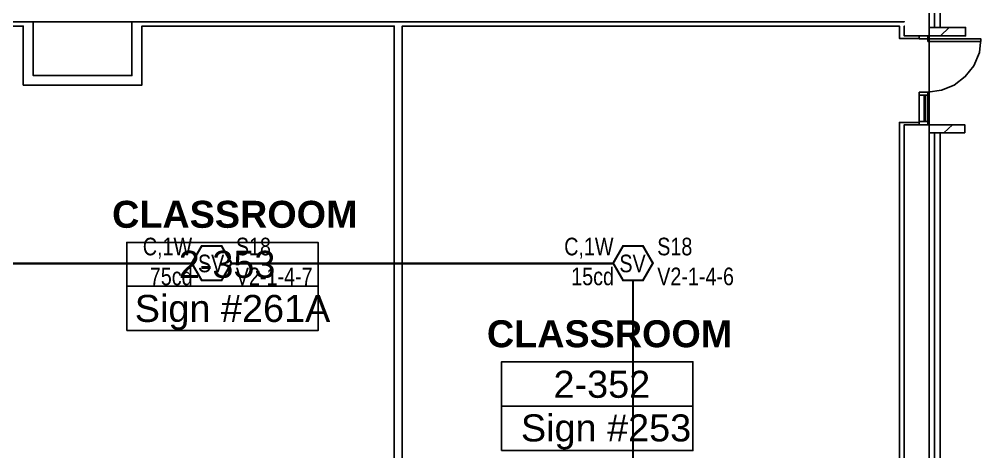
# Model space of a CAD drawing. Header units: inches. Extents: x 9349 to 17082, y 17684 to 25415.
# Drawn here: x 12959 to 13613, y 20140 to 20434 of the extents above; entities that cross this region are included whole.
import ezdxf
from ezdxf.enums import TextEntityAlignment as Align

# ---------------------------------------------------------------- set-up
doc = ezdxf.new("R2010")
doc.units = ezdxf.units.IN
doc.header["$LTSCALE"] = 0.25
doc.header["$MEASUREMENT"] = 0
for name, color, linetype in [('BACKGROUND', 8, 'Continuous'), ('CONDUIT', 6, 'Continuous'), ('SPEAKER STROBE', 1, 'Continuous')]:
    doc.layers.add(name, color=color, linetype=linetype)
doc.styles.add('Arial', font='arial.ttf', dxfattribs={"width": 0.8})
doc.styles.add('PDF Arial', font='arial.ttf')
doc.styles.add('PDF Arial Bold', font='arialbd.ttf')

# ---------------------------------------------------------------- blocks, each defined once
blk = doc.blocks.new('GC-S7VM')
at = {"layer": 'SPEAKER STROBE', "const_width": 1.46}
blk.add_lwpolyline([(13.83, 0.21), (7.08, 11.9), (-6.42, 11.9), (-13.17, 0.21), (-6.42, -11.49), (7.08, -11.49)], close=True, dxfattribs=at)
at = {"layer": 'SPEAKER STROBE', "style": 'Arial', "width": 0.8}
blk.add_text('SV', height=12, dxfattribs=at).set_placement((0, 0), align=Align.MIDDLE)
for tag, p in [('C', (-12.95, 11.52)), ('CANDELA', (-12.62, -8.82)), ('1/2W', (-12.62, -29.16))]:
    blk.add_attdef(tag, text='', height=12, dxfattribs=at).set_placement(p, align=Align.MIDDLE_RIGHT)
for tag, p in [('Speaker_Circuit', (16.8, 11.52)), ('Visual_Circuit', (16.8, -8.82))]:
    blk.add_attdef(tag, text='', height=12, dxfattribs=at).set_placement(p, align=Align.MIDDLE_LEFT)

msp = doc.modelspace()

# ---------------------------------------------------------------- linework, layer by layer
at = {"layer": 'BACKGROUND'}
for points in [[(13565.11, 20492.5), (13581.18, 20492.5), (13585.04, 20492.5), (13581.18, 20492.5), (13581.18, 20428.85), (13577.64, 20428.85), (13577.64, 20423.07), (13602.39, 20423.07), (13602.39, 20428.85), (13585.04, 20428.85), (13581.18, 20428.85), (13585.04, 20428.85), (13585.04, 20492.5), (13602.39, 20492.5), (13602.39, 20498.28), (13565.11, 20498.28)], [(13576.68, 20419.21), (13612.68, 20419.21), (13612.68, 20421.14), (13576.68, 20421.14)], [(13574.11, 20382.89), (13575.07, 20382.89), (13575.07, 20364.89), (13574.11, 20364.89)], [(13570.89, 20364.89), (13576.68, 20364.89), (13576.68, 20362.64), (13570.89, 20362.64)], [(13031.86, 20252.71), (13031.86, 20282.6), (13162.04, 20282.6), (13162.04, 20252.71)], [(13031.86, 20222.5), (13031.86, 20252.71), (13162.04, 20252.71), (13162.04, 20222.5)], [(13286.75, 20171.07), (13286.75, 20201.28), (13416.93, 20201.28), (13416.93, 20171.07)], [(13286.75, 20140.85), (13286.75, 20171.07), (13416.93, 20171.07), (13416.93, 20140.85)]]:
    msp.add_lwpolyline(points, close=True, dxfattribs=at)
at = {"layer": 'BACKGROUND', "ltscale": 4.306667}
msp.add_lwpolyline([(13577.64, 19733.6), (13577.64, 20445.25), (12515.32, 20445.25)], dxfattribs=at)
at = {"layer": 'BACKGROUND'}
for points in [[(13600.79, 19725.57), (13600.79, 19733.6), (13585.04, 19733.6), (13585.04, 20357.17), (13581.18, 20357.17), (13577.64, 20357.17), (13577.64, 20362.64), (13577.64, 19733.6), (13581.18, 19733.6), (13581.18, 20357.17), (13585.04, 20357.17), (13601.75, 20357.17), (13601.75, 20362.64), (13577.64, 20362.64), (13577.64, 20423.07), (13577.64, 20432.71), (13577.64, 20445.25)], [(12515.32, 20432.71), (13560.61, 20432.71), (13042.14, 20432.71), (13035.39, 20432.71), (13035.39, 20396.07), (12968.22, 20396.07), (12968.22, 20429.82), (12968.22, 20432.71), (12531.39, 20432.71)], [(12531.39, 20429.82), (12961.47, 20429.82), (12961.47, 20396.07), (12961.47, 20389.64), (13042.14, 20389.64), (13042.14, 20396.07), (13042.14, 20429.82), (13213.79, 20429.82), (13213.79, 20102.92), (13212.82, 20102.92), (13212.82, 20098.1), (13210.89, 20098.1), (13196.75, 20098.1)], [(13219.25, 20102.92), (13219.25, 20429.82), (13557.39, 20429.82), (13557.39, 20423.07), (13557.39, 20421.46), (13570.89, 20421.46), (13570.89, 20423.07), (13560.61, 20423.07), (13560.61, 20429.82), (13560.61, 20423.07), (13577.64, 20423.07), (13576.68, 20423.07), (13570.89, 20423.07), (13570.89, 20421.14), (13576.68, 20421.14), (13576.68, 20423.07)], [(13560.61, 20432.71), (13560.61, 20432.71)], [(13585.36, 20423.07), (13591.14, 20428.85)], [(13612.68, 20421.14), (13611.72, 20411.82), (13607.86, 20402.82), (13602.07, 20395.42), (13594.68, 20389.64), (13586, 20386.1), (13576.68, 20384.82), (13570.89, 20384.82), (13570.89, 20382.89), (13570.89, 20364.89)], [(13576.68, 20384.82), (13576.68, 20382.89), (13570.89, 20382.89)], [(13576.68, 20364.89), (13576.68, 20382.89)], [(13560.61, 20097.46), (13560.61, 20362.64), (13570.89, 20362.64), (13570.89, 20364.25), (13557.39, 20364.25), (13557.39, 20362.64), (13557.39, 20102.92)], [(13560.61, 19725.57), (13560.61, 19735.21), (13412.75, 19735.21), (13412.75, 19689.25), (13560.61, 19689.25), (13560.61, 19724.28), (13560.61, 20362.64), (13577.64, 20362.64)], [(13587.61, 20357.17), (13593.39, 20362.64)]]:
    msp.add_lwpolyline(points, dxfattribs=at)
at = {"layer": 'CONDUIT', "lineweight": 0, "const_width": 1.5}
for points in [[(12787.62, 20268.24), (13076.19, 20268.24)], [(13102.95, 20268.24), (13362.79, 20268.24)], [(13376.18, 20256.75), (13376.18, 20055.23)]]:
    msp.add_lwpolyline(points, dxfattribs=at)

# ---------------------------------------------------------------- block references
at = {"layer": 'SPEAKER STROBE'}
for p, values in [((13089.25, 20268.24), {'C': 'C,1W', 'Speaker_Circuit': 'S18', 'Visual_Circuit': 'V2-1-4-7', 'CANDELA': '75cd'}), ((13375.85, 20268.24), {'C': 'C,1W', 'Speaker_Circuit': 'S18', 'Visual_Circuit': 'V2-1-4-6', 'CANDELA': '15cd'})]:
    msp.add_blockref('GC-S7VM', p, dxfattribs=at).add_auto_attribs(values)

# ---------------------------------------------------------------- texts
at = {"layer": 'BACKGROUND', "attachment_point": 7}
for s, insert, char_height, style in [('CLASSROOM', (13021.89, 20292.24), 18.379, 'PDF Arial Bold'), ('2-353', (13067.21, 20258.17), 18.408, 'PDF Arial'), ('Sign #261A', (13037.32, 20222.87), 18.408, 'PDF Arial'), ('CLASSROOM', (13276.79, 20210.92), 18.379, 'PDF Arial Bold'), ('2-352', (13322.11, 20176.53), 18.408, 'PDF Arial'), ('Sign #253', (13299.93, 20141.55), 18.408, 'PDF Arial')]:
    msp.add_mtext(s, dxfattribs=dict(at, insert=insert, char_height=char_height, style=style))

doc.saveas('drawing.dxf')
